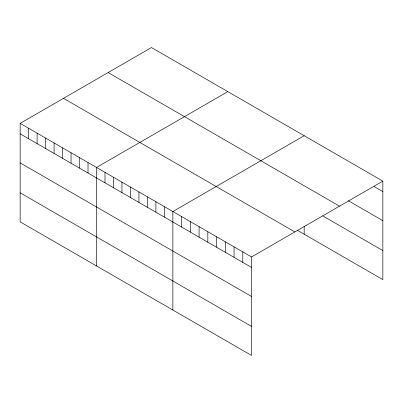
<?xml version="1.0" encoding="UTF-8"?>
<svg xmlns="http://www.w3.org/2000/svg" width="403" height="403" viewBox="0 0 403 403"><rect width="100%" height="100%" fill="white"/><g stroke="black" fill="none" stroke-linecap="round" stroke-linejoin="round"><path stroke-width="0.6" d="M20.15 123.363L251.532 256.953L251.532 355.451L20.15 221.862L20.15 123.363L151.468 47.549L382.85 181.138L382.85 279.637L297.288 230.234M227.821 91.637L96.508 167.452L96.508 265.945M304.179 135.72L172.862 211.535L172.862 310.028M251.532 256.953L382.85 181.138M374.11 186.564L382.85 191.611M348.399 200.77L382.85 220.658M108.13 72.57L339.517 206.16M322.692 215.852L382.85 250.585M63.483 98.347L294.87 231.937M20.15 133.836L251.532 267.426M20.15 162.888L251.532 296.472M20.15 192.815L251.532 326.4M304.179 226.35L304.179 234.214M242.792 251.905L242.792 262.378M234.052 246.858L234.052 257.331M225.312 241.815L225.312 252.288M216.567 236.768L216.567 247.241M207.827 231.72L207.827 242.193M199.087 226.672L199.087 237.145M190.347 221.625L190.347 232.098M181.607 216.582L181.607 227.055M164.379 206.633L164.379 217.106M155.896 201.737L155.896 212.21M147.412 196.84L147.412 207.313M138.929 191.939L138.929 202.412M130.441 187.042L130.441 197.515M121.958 182.146L121.958 192.619M113.475 177.244L113.475 187.717M104.992 172.348L104.992 182.821M88.02 162.55L88.02 173.023M79.537 157.654L79.537 168.127M71.054 152.752L71.054 163.225M62.571 147.856L62.571 158.329M54.088 142.959L54.088 153.432M45.604 138.058L45.604 148.531M37.116 133.161L37.116 143.634M28.633 128.265L28.633 138.738"/></g></svg>
